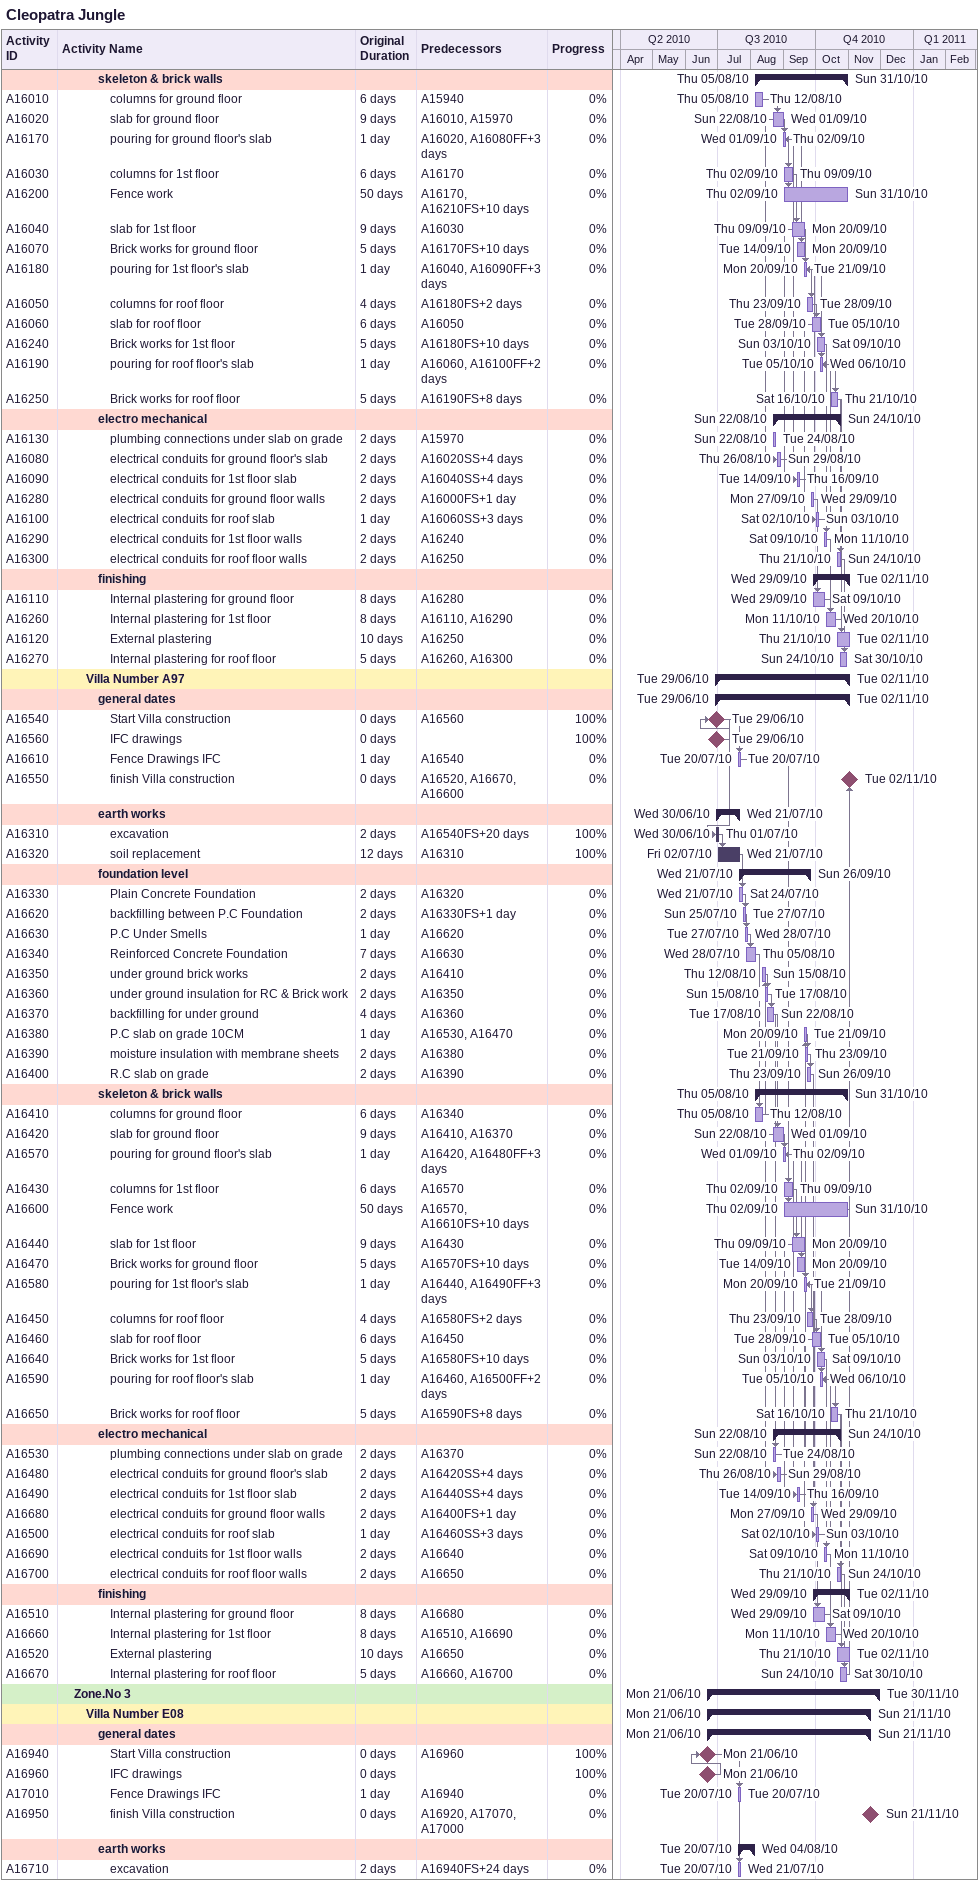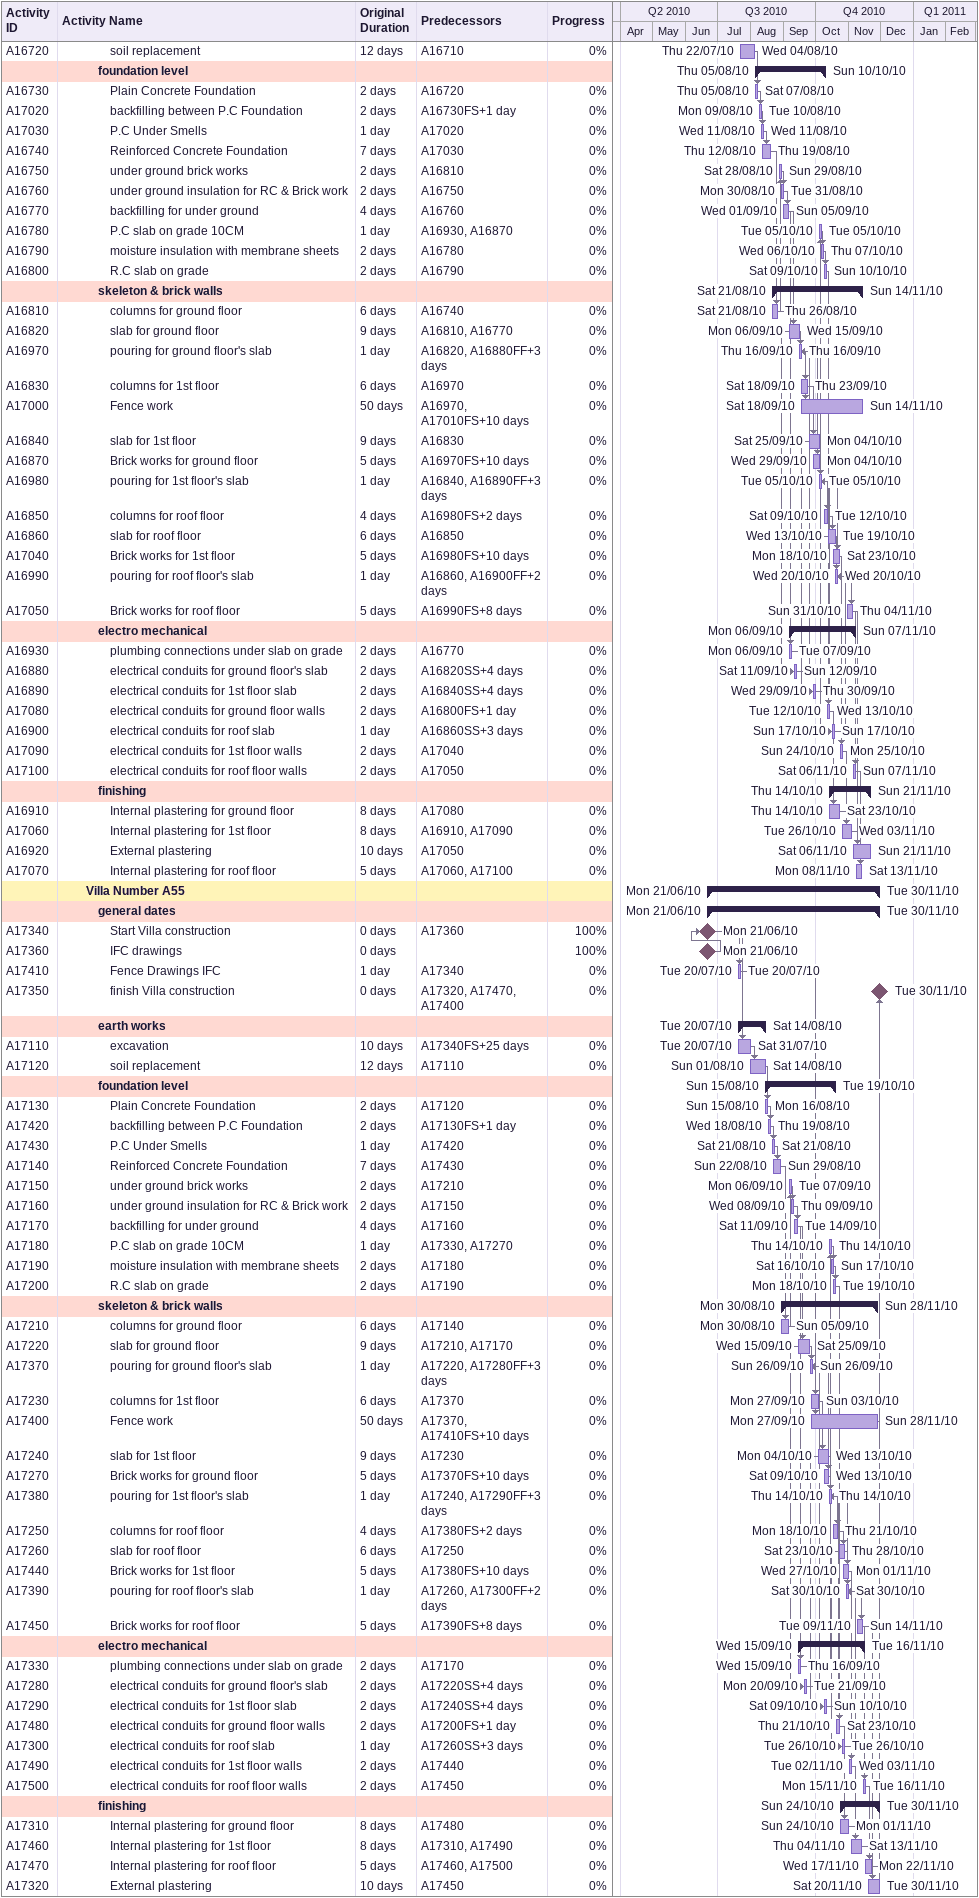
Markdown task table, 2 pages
Cleopatra Jungle

| ID | Level | Task | Original duration | Start | Finish | Predecessors | % complete |
|---|---|---|---|---|---|---|---|
|  | 4 | **skeleton & brick walls** |  | 2010-08-05 | 2010-10-31 |  |  |
| A16010 | 5 | columns for ground floor | 6d | 2010-08-05 | 2010-08-12 | A15940 | 0 |
| A16020 | 5 | slab for ground floor | 9d | 2010-08-22 | 2010-09-01 | A16010, A15970 | 0 |
| A16170 | 5 | pouring for ground floor's slab | 1d | 2010-09-01 | 2010-09-02 | A16020, A16080FF+3d | 0 |
| A16030 | 5 | columns for 1st floor | 6d | 2010-09-02 | 2010-09-09 | A16170 | 0 |
| A16200 | 5 | Fence work | 50d | 2010-09-02 | 2010-10-31 | A16170, A16210FS+10d | 0 |
| A16040 | 5 | slab for 1st floor | 9d | 2010-09-09 | 2010-09-20 | A16030 | 0 |
| A16070 | 5 | Brick works for ground floor | 5d | 2010-09-14 | 2010-09-20 | A16170FS+10d | 0 |
| A16180 | 5 | pouring for 1st floor's slab | 1d | 2010-09-20 | 2010-09-21 | A16040, A16090FF+3d | 0 |
| A16050 | 5 | columns for roof floor | 4d | 2010-09-23 | 2010-09-28 | A16180FS+2d | 0 |
| A16060 | 5 | slab for roof floor | 6d | 2010-09-28 | 2010-10-05 | A16050 | 0 |
| A16240 | 5 | Brick works for 1st floor | 5d | 2010-10-03 | 2010-10-09 | A16180FS+10d | 0 |
| A16190 | 5 | pouring for roof floor's slab | 1d | 2010-10-05 | 2010-10-06 | A16060, A16100FF+2d | 0 |
| A16250 | 5 | Brick works for roof floor | 5d | 2010-10-16 | 2010-10-21 | A16190FS+8d | 0 |
|  | 4 | **electro mechanical** |  | 2010-08-22 | 2010-10-24 |  |  |
| A16130 | 5 | plumbing connections under slab on grade | 2d | 2010-08-22 | 2010-08-24 | A15970 | 0 |
| A16080 | 5 | electrical conduits for ground floor's slab | 2d | 2010-08-26 | 2010-08-29 | A16020SS+4d | 0 |
| A16090 | 5 | electrical conduits for 1st floor slab | 2d | 2010-09-14 | 2010-09-16 | A16040SS+4d | 0 |
| A16280 | 5 | electrical conduits for ground floor walls | 2d | 2010-09-27 | 2010-09-29 | A16000FS+1d | 0 |
| A16100 | 5 | electrical conduits for roof slab | 1d | 2010-10-02 | 2010-10-03 | A16060SS+3d | 0 |
| A16290 | 5 | electrical conduits for 1st floor walls | 2d | 2010-10-09 | 2010-10-11 | A16240 | 0 |
| A16300 | 5 | electrical conduits for roof floor walls | 2d | 2010-10-21 | 2010-10-24 | A16250 | 0 |
|  | 4 | **finishing** |  | 2010-09-29 | 2010-11-02 |  |  |
| A16110 | 5 | Internal plastering for ground floor | 8d | 2010-09-29 | 2010-10-09 | A16280 | 0 |
| A16260 | 5 | Internal plastering for 1st floor | 8d | 2010-10-11 | 2010-10-20 | A16110, A16290 | 0 |
| A16120 | 5 | External plastering | 10d | 2010-10-21 | 2010-11-02 | A16250 | 0 |
| A16270 | 5 | Internal plastering for roof floor | 5d | 2010-10-24 | 2010-10-30 | A16260, A16300 | 0 |
|  | 3 | **Villa Number A97** |  | 2010-06-29 | 2010-11-02 |  |  |
|  | 4 | **general dates** |  | 2010-06-29 | 2010-11-02 |  |  |
| A16540 | 5 | Start Villa construction | 0d | 2010-06-29 | 2010-06-29 | A16560 | 100 |
| A16560 | 5 | IFC drawings | 0d | 2010-06-29 | 2010-06-29 |  | 100 |
| A16610 | 5 | Fence Drawings IFC | 1d | 2010-07-20 | 2010-07-20 | A16540 | 0 |
| A16550 | 5 | finish Villa construction | 0d | 2010-11-02 | 2010-11-02 | A16520, A16670, A16600 | 0 |
|  | 4 | **earth works** |  | 2010-06-30 | 2010-07-21 |  |  |
| A16310 | 5 | excavation | 2d | 2010-06-30 | 2010-07-01 | A16540FS+20d | 100 |
| A16320 | 5 | soil replacement | 12d | 2010-07-02 | 2010-07-21 | A16310 | 100 |
|  | 4 | **foundation level** |  | 2010-07-21 | 2010-09-26 |  |  |
| A16330 | 5 | Plain Concrete Foundation | 2d | 2010-07-21 | 2010-07-24 | A16320 | 0 |
| A16620 | 5 | backfilling between P.C Foundation | 2d | 2010-07-25 | 2010-07-27 | A16330FS+1d | 0 |
| A16630 | 5 | P.C Under Smells | 1d | 2010-07-27 | 2010-07-28 | A16620 | 0 |
| A16340 | 5 | Reinforced Concrete Foundation | 7d | 2010-07-28 | 2010-08-05 | A16630 | 0 |
| A16350 | 5 | under ground brick works | 2d | 2010-08-12 | 2010-08-15 | A16410 | 0 |
| A16360 | 5 | under ground insulation for RC & Brick work | 2d | 2010-08-15 | 2010-08-17 | A16350 | 0 |
| A16370 | 5 | backfilling for under ground | 4d | 2010-08-17 | 2010-08-22 | A16360 | 0 |
| A16380 | 5 | P.C slab on grade 10CM | 1d | 2010-09-20 | 2010-09-21 | A16530, A16470 | 0 |
| A16390 | 5 | moisture insulation with membrane sheets | 2d | 2010-09-21 | 2010-09-23 | A16380 | 0 |
| A16400 | 5 | R.C slab on grade | 2d | 2010-09-23 | 2010-09-26 | A16390 | 0 |
|  | 4 | **skeleton & brick walls** |  | 2010-08-05 | 2010-10-31 |  |  |
| A16410 | 5 | columns for ground floor | 6d | 2010-08-05 | 2010-08-12 | A16340 | 0 |
| A16420 | 5 | slab for ground floor | 9d | 2010-08-22 | 2010-09-01 | A16410, A16370 | 0 |
| A16570 | 5 | pouring for ground floor's slab | 1d | 2010-09-01 | 2010-09-02 | A16420, A16480FF+3d | 0 |
| A16430 | 5 | columns for 1st floor | 6d | 2010-09-02 | 2010-09-09 | A16570 | 0 |
| A16600 | 5 | Fence work | 50d | 2010-09-02 | 2010-10-31 | A16570, A16610FS+10d | 0 |
| A16440 | 5 | slab for 1st floor | 9d | 2010-09-09 | 2010-09-20 | A16430 | 0 |
| A16470 | 5 | Brick works for ground floor | 5d | 2010-09-14 | 2010-09-20 | A16570FS+10d | 0 |
| A16580 | 5 | pouring for 1st floor's slab | 1d | 2010-09-20 | 2010-09-21 | A16440, A16490FF+3d | 0 |
| A16450 | 5 | columns for roof floor | 4d | 2010-09-23 | 2010-09-28 | A16580FS+2d | 0 |
| A16460 | 5 | slab for roof floor | 6d | 2010-09-28 | 2010-10-05 | A16450 | 0 |
| A16640 | 5 | Brick works for 1st floor | 5d | 2010-10-03 | 2010-10-09 | A16580FS+10d | 0 |
| A16590 | 5 | pouring for roof floor's slab | 1d | 2010-10-05 | 2010-10-06 | A16460, A16500FF+2d | 0 |
| A16650 | 5 | Brick works for roof floor | 5d | 2010-10-16 | 2010-10-21 | A16590FS+8d | 0 |
|  | 4 | **electro mechanical** |  | 2010-08-22 | 2010-10-24 |  |  |
| A16530 | 5 | plumbing connections under slab on grade | 2d | 2010-08-22 | 2010-08-24 | A16370 | 0 |
| A16480 | 5 | electrical conduits for ground floor's slab | 2d | 2010-08-26 | 2010-08-29 | A16420SS+4d | 0 |
| A16490 | 5 | electrical conduits for 1st floor slab | 2d | 2010-09-14 | 2010-09-16 | A16440SS+4d | 0 |
| A16680 | 5 | electrical conduits for ground floor walls | 2d | 2010-09-27 | 2010-09-29 | A16400FS+1d | 0 |
| A16500 | 5 | electrical conduits for roof slab | 1d | 2010-10-02 | 2010-10-03 | A16460SS+3d | 0 |
| A16690 | 5 | electrical conduits for 1st floor walls | 2d | 2010-10-09 | 2010-10-11 | A16640 | 0 |
| A16700 | 5 | electrical conduits for roof floor walls | 2d | 2010-10-21 | 2010-10-24 | A16650 | 0 |
|  | 4 | **finishing** |  | 2010-09-29 | 2010-11-02 |  |  |
| A16510 | 5 | Internal plastering for ground floor | 8d | 2010-09-29 | 2010-10-09 | A16680 | 0 |
| A16660 | 5 | Internal plastering for 1st floor | 8d | 2010-10-11 | 2010-10-20 | A16510, A16690 | 0 |
| A16520 | 5 | External plastering | 10d | 2010-10-21 | 2010-11-02 | A16650 | 0 |
| A16670 | 5 | Internal plastering for roof floor | 5d | 2010-10-24 | 2010-10-30 | A16660, A16700 | 0 |
|  | 2 | **Zone.No 3** |  | 2010-06-21 | 2010-11-30 |  |  |
|  | 3 | **Villa Number E08** |  | 2010-06-21 | 2010-11-21 |  |  |
|  | 4 | **general dates** |  | 2010-06-21 | 2010-11-21 |  |  |
| A16940 | 5 | Start Villa construction | 0d | 2010-06-21 | 2010-06-21 | A16960 | 100 |
| A16960 | 5 | IFC drawings | 0d | 2010-06-21 | 2010-06-21 |  | 100 |
| A17010 | 5 | Fence Drawings IFC | 1d | 2010-07-20 | 2010-07-20 | A16940 | 0 |
| A16950 | 5 | finish Villa construction | 0d | 2010-11-21 | 2010-11-21 | A16920, A17070, A17000 | 0 |
|  | 4 | **earth works** |  | 2010-07-20 | 2010-08-04 |  |  |
| A16710 | 5 | excavation | 2d | 2010-07-20 | 2010-07-21 | A16940FS+24d | 0 |
| A16720 | 5 | soil replacement | 12d | 2010-07-22 | 2010-08-04 | A16710 | 0 |
|  | 4 | **foundation level** |  | 2010-08-05 | 2010-10-10 |  |  |
| A16730 | 5 | Plain Concrete Foundation | 2d | 2010-08-05 | 2010-08-07 | A16720 | 0 |
| A17020 | 5 | backfilling between P.C Foundation | 2d | 2010-08-09 | 2010-08-10 | A16730FS+1d | 0 |
| A17030 | 5 | P.C Under Smells | 1d | 2010-08-11 | 2010-08-11 | A17020 | 0 |
| A16740 | 5 | Reinforced Concrete Foundation | 7d | 2010-08-12 | 2010-08-19 | A17030 | 0 |
| A16750 | 5 | under ground brick works | 2d | 2010-08-28 | 2010-08-29 | A16810 | 0 |
| A16760 | 5 | under ground insulation for RC & Brick work | 2d | 2010-08-30 | 2010-08-31 | A16750 | 0 |
| A16770 | 5 | backfilling for under ground | 4d | 2010-09-01 | 2010-09-05 | A16760 | 0 |
| A16780 | 5 | P.C slab on grade 10CM | 1d | 2010-10-05 | 2010-10-05 | A16930, A16870 | 0 |
| A16790 | 5 | moisture insulation with membrane sheets | 2d | 2010-10-06 | 2010-10-07 | A16780 | 0 |
| A16800 | 5 | R.C slab on grade | 2d | 2010-10-09 | 2010-10-10 | A16790 | 0 |
|  | 4 | **skeleton & brick walls** |  | 2010-08-21 | 2010-11-14 |  |  |
| A16810 | 5 | columns for ground floor | 6d | 2010-08-21 | 2010-08-26 | A16740 | 0 |
| A16820 | 5 | slab for ground floor | 9d | 2010-09-06 | 2010-09-15 | A16810, A16770 | 0 |
| A16970 | 5 | pouring for ground floor's slab | 1d | 2010-09-16 | 2010-09-16 | A16820, A16880FF+3d | 0 |
| A16830 | 5 | columns for 1st floor | 6d | 2010-09-18 | 2010-09-23 | A16970 | 0 |
| A17000 | 5 | Fence work | 50d | 2010-09-18 | 2010-11-14 | A16970, A17010FS+10d | 0 |
| A16840 | 5 | slab for 1st floor | 9d | 2010-09-25 | 2010-10-04 | A16830 | 0 |
| A16870 | 5 | Brick works for ground floor | 5d | 2010-09-29 | 2010-10-04 | A16970FS+10d | 0 |
| A16980 | 5 | pouring for 1st floor's slab | 1d | 2010-10-05 | 2010-10-05 | A16840, A16890FF+3d | 0 |
| A16850 | 5 | columns for roof floor | 4d | 2010-10-09 | 2010-10-12 | A16980FS+2d | 0 |
| A16860 | 5 | slab for roof floor | 6d | 2010-10-13 | 2010-10-19 | A16850 | 0 |
| A17040 | 5 | Brick works for 1st floor | 5d | 2010-10-18 | 2010-10-23 | A16980FS+10d | 0 |
| A16990 | 5 | pouring for roof floor's slab | 1d | 2010-10-20 | 2010-10-20 | A16860, A16900FF+2d | 0 |
| A17050 | 5 | Brick works for roof floor | 5d | 2010-10-31 | 2010-11-04 | A16990FS+8d | 0 |
|  | 4 | **electro mechanical** |  | 2010-09-06 | 2010-11-07 |  |  |
| A16930 | 5 | plumbing connections under slab on grade | 2d | 2010-09-06 | 2010-09-07 | A16770 | 0 |
| A16880 | 5 | electrical conduits for ground floor's slab | 2d | 2010-09-11 | 2010-09-12 | A16820SS+4d | 0 |
| A16890 | 5 | electrical conduits for 1st floor slab | 2d | 2010-09-29 | 2010-09-30 | A16840SS+4d | 0 |
| A17080 | 5 | electrical conduits for ground floor walls | 2d | 2010-10-12 | 2010-10-13 | A16800FS+1d | 0 |
| A16900 | 5 | electrical conduits for roof slab | 1d | 2010-10-17 | 2010-10-17 | A16860SS+3d | 0 |
| A17090 | 5 | electrical conduits for 1st floor walls | 2d | 2010-10-24 | 2010-10-25 | A17040 | 0 |
| A17100 | 5 | electrical conduits for roof floor walls | 2d | 2010-11-06 | 2010-11-07 | A17050 | 0 |
|  | 4 | **finishing** |  | 2010-10-14 | 2010-11-21 |  |  |
| A16910 | 5 | Internal plastering for ground floor | 8d | 2010-10-14 | 2010-10-23 | A17080 | 0 |
| A17060 | 5 | Internal plastering for 1st floor | 8d | 2010-10-26 | 2010-11-03 | A16910, A17090 | 0 |
| A16920 | 5 | External plastering | 10d | 2010-11-06 | 2010-11-21 | A17050 | 0 |
| A17070 | 5 | Internal plastering for roof floor | 5d | 2010-11-08 | 2010-11-13 | A17060, A17100 | 0 |
|  | 3 | **Villa Number A55** |  | 2010-06-21 | 2010-11-30 |  |  |
|  | 4 | **general dates** |  | 2010-06-21 | 2010-11-30 |  |  |
| A17340 | 5 | Start Villa construction | 0d | 2010-06-21 | 2010-06-21 | A17360 | 100 |
| A17360 | 5 | IFC drawings | 0d | 2010-06-21 | 2010-06-21 |  | 100 |
| A17410 | 5 | Fence Drawings IFC | 1d | 2010-07-20 | 2010-07-20 | A17340 | 0 |
| A17350 | 5 | finish Villa construction | 0d | 2010-11-30 | 2010-11-30 | A17320, A17470, A17400 | 0 |
|  | 4 | **earth works** |  | 2010-07-20 | 2010-08-14 |  |  |
| A17110 | 5 | excavation | 10d | 2010-07-20 | 2010-07-31 | A17340FS+25d | 0 |
| A17120 | 5 | soil replacement | 12d | 2010-08-01 | 2010-08-14 | A17110 | 0 |
|  | 4 | **foundation level** |  | 2010-08-15 | 2010-10-19 |  |  |
| A17130 | 5 | Plain Concrete Foundation | 2d | 2010-08-15 | 2010-08-16 | A17120 | 0 |
| A17420 | 5 | backfilling between P.C Foundation | 2d | 2010-08-18 | 2010-08-19 | A17130FS+1d | 0 |
| A17430 | 5 | P.C Under Smells | 1d | 2010-08-21 | 2010-08-21 | A17420 | 0 |
| A17140 | 5 | Reinforced Concrete Foundation | 7d | 2010-08-22 | 2010-08-29 | A17430 | 0 |
| A17150 | 5 | under ground brick works | 2d | 2010-09-06 | 2010-09-07 | A17210 | 0 |
| A17160 | 5 | under ground insulation for RC & Brick work | 2d | 2010-09-08 | 2010-09-09 | A17150 | 0 |
| A17170 | 5 | backfilling for under ground | 4d | 2010-09-11 | 2010-09-14 | A17160 | 0 |
| A17180 | 5 | P.C slab on grade 10CM | 1d | 2010-10-14 | 2010-10-14 | A17330, A17270 | 0 |
| A17190 | 5 | moisture insulation with membrane sheets | 2d | 2010-10-16 | 2010-10-17 | A17180 | 0 |
| A17200 | 5 | R.C slab on grade | 2d | 2010-10-18 | 2010-10-19 | A17190 | 0 |
|  | 4 | **skeleton & brick walls** |  | 2010-08-30 | 2010-11-28 |  |  |
| A17210 | 5 | columns for ground floor | 6d | 2010-08-30 | 2010-09-05 | A17140 | 0 |
| A17220 | 5 | slab for ground floor | 9d | 2010-09-15 | 2010-09-25 | A17210, A17170 | 0 |
| A17370 | 5 | pouring for ground floor's slab | 1d | 2010-09-26 | 2010-09-26 | A17220, A17280FF+3d | 0 |
| A17230 | 5 | columns for 1st floor | 6d | 2010-09-27 | 2010-10-03 | A17370 | 0 |
| A17400 | 5 | Fence work | 50d | 2010-09-27 | 2010-11-28 | A17370, A17410FS+10d | 0 |
| A17240 | 5 | slab for 1st floor | 9d | 2010-10-04 | 2010-10-13 | A17230 | 0 |
| A17270 | 5 | Brick works for ground floor | 5d | 2010-10-09 | 2010-10-13 | A17370FS+10d | 0 |
| A17380 | 5 | pouring for 1st floor's slab | 1d | 2010-10-14 | 2010-10-14 | A17240, A17290FF+3d | 0 |
| A17250 | 5 | columns for roof floor | 4d | 2010-10-18 | 2010-10-21 | A17380FS+2d | 0 |
| A17260 | 5 | slab for roof floor | 6d | 2010-10-23 | 2010-10-28 | A17250 | 0 |
| A17440 | 5 | Brick works for 1st floor | 5d | 2010-10-27 | 2010-11-01 | A17380FS+10d | 0 |
| A17390 | 5 | pouring for roof floor's slab | 1d | 2010-10-30 | 2010-10-30 | A17260, A17300FF+2d | 0 |
| A17450 | 5 | Brick works for roof floor | 5d | 2010-11-09 | 2010-11-14 | A17390FS+8d | 0 |
|  | 4 | **electro mechanical** |  | 2010-09-15 | 2010-11-16 |  |  |
| A17330 | 5 | plumbing connections under slab on grade | 2d | 2010-09-15 | 2010-09-16 | A17170 | 0 |
| A17280 | 5 | electrical conduits for ground floor's slab | 2d | 2010-09-20 | 2010-09-21 | A17220SS+4d | 0 |
| A17290 | 5 | electrical conduits for 1st floor slab | 2d | 2010-10-09 | 2010-10-10 | A17240SS+4d | 0 |
| A17480 | 5 | electrical conduits for ground floor walls | 2d | 2010-10-21 | 2010-10-23 | A17200FS+1d | 0 |
| A17300 | 5 | electrical conduits for roof slab | 1d | 2010-10-26 | 2010-10-26 | A17260SS+3d | 0 |
| A17490 | 5 | electrical conduits for 1st floor walls | 2d | 2010-11-02 | 2010-11-03 | A17440 | 0 |
| A17500 | 5 | electrical conduits for roof floor walls | 2d | 2010-11-15 | 2010-11-16 | A17450 | 0 |
|  | 4 | **finishing** |  | 2010-10-24 | 2010-11-30 |  |  |
| A17310 | 5 | Internal plastering for ground floor | 8d | 2010-10-24 | 2010-11-01 | A17480 | 0 |
| A17460 | 5 | Internal plastering for 1st floor | 8d | 2010-11-04 | 2010-11-13 | A17310, A17490 | 0 |
| A17470 | 5 | Internal plastering for roof floor | 5d | 2010-11-17 | 2010-11-22 | A17460, A17500 | 0 |
| A17320 | 5 | External plastering | 10d | 2010-11-20 | 2010-11-30 | A17450 | 0 |
